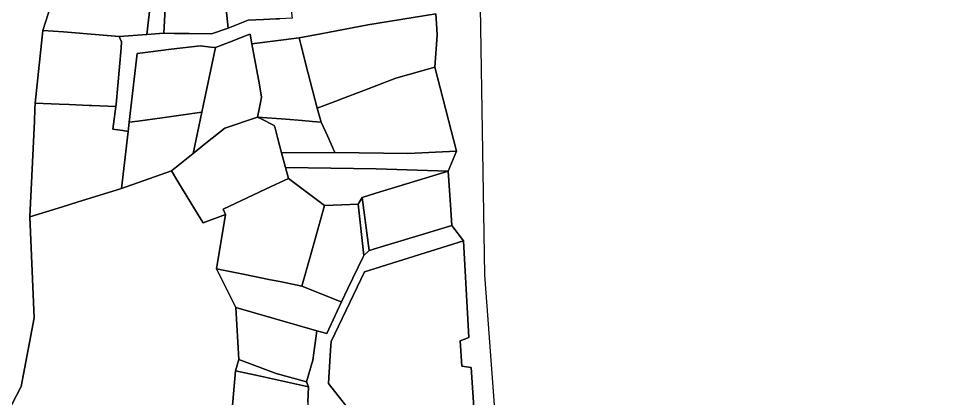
# Model space of a CAD drawing. Header units: inches. Extents: x 469449 to 472390, y 1000542 to 1004361.
# Drawn here: x 472081 to 472390.3, y 1001334.7 to 1001459.7 of the extents above; entities that cross this region are included whole.
import ezdxf

# ---------------------------------------------------------------- set-up
doc = ezdxf.new("R2010")
doc.units = ezdxf.units.IN
doc.header["$MEASUREMENT"] = 0
doc.layers.add('Gulele_10_07_New_Parcel', color=7, linetype='Continuous')

msp = doc.modelspace()

# ---------------------------------------------------------------- linework, layer by layer
at = {"layer": 'Gulele_10_07_New_Parcel'}
for points in [[(472150.72, 1001502.55), (472144.56, 1001500.57), (472134.86, 1001496.44), (472131.76, 1001482.26), (472129.77, 1001476.68), (472129.66, 1001474.64), (472129.5, 1001471.41), (472128.67, 1001454.88), (472123.07, 1001454.49), (472125.46, 1001475.39), (472130.34, 1001490.66), (472127.42, 1001493.46), (472134.11, 1001499.25), (472141.61, 1001503.52), (472142.23, 1001502.42), (472149.39, 1001505.45)], [(472123.07, 1001454.49), (472113.96, 1001453.86), (472108.7, 1001454.28), (472095.64, 1001455.32), (472088.85, 1001455.86), (472097.52, 1001483.03), (472119.54, 1001477.01), (472123.3, 1001475.98), (472124.52, 1001475.64), (472125.46, 1001475.39)], [(472149.86, 1001456.53), (472144.29, 1001454.74), (472137.03, 1001454.8), (472132.2, 1001454.84), (472128.67, 1001454.88), (472129.5, 1001471.41), (472129.66, 1001474.64), (472129.77, 1001476.68), (472131.76, 1001482.26), (472135.77, 1001481.35), (472138.62, 1001480.7), (472141.43, 1001480.06), (472147.45, 1001478.7), (472148.16, 1001472.22), (472148.71, 1001467.15)], [(472156.4, 1001459.21), (472149.86, 1001456.53), (472148.71, 1001467.15), (472148.16, 1001472.22), (472147.45, 1001478.7), (472159.26, 1001481.56), (472164.44, 1001482.81), (472167.88, 1001483.64), (472168.58, 1001477.98), (472169.42, 1001471.25), (472170.16, 1001465.35), (472170.47, 1001462.83), (472170.52, 1001462.41), (472170.84, 1001459.89), (472166.75, 1001459.7), (472165.61, 1001459.64), (472161.43, 1001459.45)], [(472186.17, 1001432.9), (472179.14, 1001430.2), (472176.07, 1001442.1), (472173.72, 1001451.25), (472173.17, 1001453.38), (472180.36, 1001454.76), (472182.63, 1001455.19), (472195.78, 1001457.7), (472218.16, 1001461.32), (472218.5, 1001456.36), (472218.63, 1001454.32), (472217.77, 1001443.72), (472204.97, 1001440.1), (472194.45, 1001436.07), (472186.94, 1001433.19)], [(472112.99, 1001431.57), (472112.92, 1001430.74), (472105.01, 1001431.07), (472104.09, 1001431.11), (472097.48, 1001431.39), (472094.18, 1001431.53), (472086.35, 1001431.86), (472088.85, 1001455.86), (472095.64, 1001455.32), (472108.7, 1001454.28), (472113.96, 1001453.86), (472114.75, 1001452.03), (472114.58, 1001449.99)], [(472142.51, 1001418.67), (472138.34, 1001415.32), (472141.18, 1001428.9), (472145.62, 1001450.17), (472150.28, 1001451.97), (472156.13, 1001454.23), (472157.01, 1001454.57), (472157.62, 1001451.42), (472160.09, 1001437.9), (472160.84, 1001433.82), (472160.49, 1001432.08), (472160.14, 1001430.41), (472159.51, 1001427.3), (472148.68, 1001423.62)], [(472179.14, 1001430.2), (472180.47, 1001425.65), (472177.58, 1001425.87), (472174.16, 1001426.14), (472168.84, 1001426.56), (472159.51, 1001427.3), (472160.14, 1001430.41), (472160.49, 1001432.08), (472160.84, 1001433.82), (472160.09, 1001437.9), (472157.62, 1001451.42), (472173.17, 1001453.38), (472173.72, 1001451.25), (472176.07, 1001442.1)], [(472120.07, 1001425.98), (472117.26, 1001425.59), (472119.43, 1001444.49), (472119.87, 1001448.28), (472123.41, 1001448.71), (472131.1, 1001449.64), (472140.67, 1001450.79), (472144.17, 1001450.35), (472145.62, 1001450.17), (472141.18, 1001428.9), (472128.06, 1001427.08)], [(472224.92, 1001416.06), (472208.95, 1001415.35), (472184.95, 1001415.67), (472182.48, 1001421.16), (472180.47, 1001425.65), (472179.14, 1001430.2), (472186.17, 1001432.9), (472186.94, 1001433.19), (472194.45, 1001436.07), (472204.97, 1001440.1), (472217.77, 1001443.72)], [(472095.3, 1001397.75), (472084.62, 1001394.42), (472086.08, 1001425.94), (472086.26, 1001429.87), (472086.35, 1001431.86), (472094.18, 1001431.53), (472097.48, 1001431.39), (472104.09, 1001431.11), (472105.01, 1001431.07), (472112.92, 1001430.74), (472111.9, 1001423.35), (472115.22, 1001422.85), (472116.92, 1001422.6), (472114.76, 1001403.81), (472100.11, 1001399.25)], [(472131.17, 1001409.55), (472114.76, 1001403.81), (472116.92, 1001422.6), (472117.26, 1001425.59), (472120.07, 1001425.98), (472128.06, 1001427.08), (472141.18, 1001428.9), (472138.34, 1001415.32)], [(472148.91, 1001395.26), (472141.61, 1001392.51), (472140.01, 1001395.12), (472133.3, 1001406.08), (472131.17, 1001409.55), (472138.34, 1001415.32), (472142.51, 1001418.67), (472148.68, 1001423.62), (472159.51, 1001427.3), (472160.63, 1001426.72), (472165.01, 1001424.48), (472165.24, 1001423.63), (472166.06, 1001420.54), (472167.41, 1001415.49), (472168.68, 1001410.71), (472169.64, 1001407.12), (472163.95, 1001404.43), (472148.21, 1001396.98)], [(472168.84, 1001426.56), (472174.16, 1001426.14), (472177.58, 1001425.87), (472180.47, 1001425.65), (472182.48, 1001421.16), (472184.95, 1001415.67), (472167.41, 1001415.49), (472166.06, 1001420.54), (472165.24, 1001423.63), (472165.01, 1001424.48), (472160.63, 1001426.72), (472159.51, 1001427.3)], [(472222.15, 1001409.52), (472198.55, 1001410.23), (472168.68, 1001410.71), (472167.41, 1001415.49), (472184.95, 1001415.67), (472208.95, 1001415.35), (472224.92, 1001416.06)], [(472187.25, 1001398.43), (472181.5, 1001398.22), (472169.64, 1001407.12), (472168.68, 1001410.71), (472198.55, 1001410.23), (472222.15, 1001409.52), (472198.43, 1001402.2), (472193.89, 1001400.8), (472192.6, 1001398.63)], [(472201.21, 1001384.86), (472196.24, 1001383.35), (472193.89, 1001400.8), (472198.43, 1001402.2), (472222.15, 1001409.52), (472222.93, 1001398.38), (472223.41, 1001391.6), (472214.79, 1001388.99)], [(472176.77, 1001381.3), (472174.07, 1001371.63), (472167.32, 1001373.01), (472163.17, 1001373.85), (472158.51, 1001374.79), (472154.77, 1001375.55), (472145.97, 1001377.34), (472148.91, 1001395.26), (472148.21, 1001396.98), (472163.95, 1001404.43), (472169.64, 1001407.12), (472181.5, 1001398.22), (472178.29, 1001386.74)], [(472189.2, 1001370.81), (472187.1, 1001366.44), (472186.16, 1001366.81), (472179.83, 1001369.34), (472175.7, 1001370.98), (472174.92, 1001371.3), (472174.07, 1001371.63), (472176.77, 1001381.3), (472178.29, 1001386.74), (472181.5, 1001398.22), (472187.25, 1001398.43), (472192.6, 1001398.63), (472194.43, 1001381.72), (472194.24, 1001381.32)], [(472196.24, 1001383.35), (472194.43, 1001381.72), (472192.6, 1001398.63), (472193.89, 1001400.8)], [(472229.74, 1001344.89), (472231.88, 1001313.72), (472223.28, 1001313.98), (472211.72, 1001314.33), (472189.79, 1001330.99), (472189.33, 1001331.34), (472184.84, 1001337.02), (472182.81, 1001339.59), (472183.3, 1001346.91), (472183.54, 1001350.57), (472183.73, 1001353.44), (472194.72, 1001376.36), (472225.48, 1001386.01), (472227.2, 1001386.55), (472229.03, 1001354.77), (472226.18, 1001353.65), (472226.69, 1001345.29)], [(472187.1, 1001366.44), (472182.32, 1001355.99), (472178.99, 1001356.94), (472152.39, 1001364.55), (472145.97, 1001377.34), (472154.77, 1001375.55), (472158.51, 1001374.79), (472163.17, 1001373.85), (472167.32, 1001373.01), (472174.07, 1001371.63), (472174.92, 1001371.3), (472175.7, 1001370.98), (472179.83, 1001369.34), (472186.16, 1001366.81)], [(472177.73, 1001347.23), (472175.6, 1001340.1), (472165.62, 1001342.85), (472153.3, 1001347.43), (472152.39, 1001364.55), (472178.99, 1001356.94)], [(472175.6, 1001340.1), (472176.21, 1001338.47), (472170.38, 1001339.76), (472160.46, 1001341.96), (472153.74, 1001343.45), (472152.28, 1001343.77), (472153.3, 1001347.43), (472165.62, 1001342.85)], [(472176.06, 1001333.43), (472175.8, 1001324.31), (472169.6, 1001324.41), (472150.55, 1001324.72), (472152.28, 1001343.77), (472153.74, 1001343.45), (472160.46, 1001341.96), (472170.38, 1001339.76), (472176.21, 1001338.47)]]:
    msp.add_lwpolyline(points, close=True, dxfattribs=at)
for points in [[(472097.52, 1001483.03), (472088.85, 1001455.86), (472086.35, 1001431.86), (472086.26, 1001429.87), (472086.08, 1001425.94), (472084.62, 1001394.42), (472085.99, 1001361.15), (472081.68, 1001338.57), (472070.96, 1001318.11), (472067.76, 1001275.52), (472075.54, 1001248.93), (472087.65, 1001241), (472085.56, 1001223.88), (472071.64, 1001218.5), (472071.22, 1001208.48), (472078.6, 1001202.64), (472076.23, 1001168.48), (472075.81, 1001136.6), (472070.1, 1001115.38), (472081.24, 1001080.03)], [(472232.75, 1001463.52), (472234.19, 1001375.33), (472246.48, 1001209.8), (472250.24, 1001191.59), (472273.22, 1001137.95), (472291.43, 1001087.35), (472302.12, 1001044.85), (472306.17, 1000998.59), (472307.47, 1000965.19), (472310.36, 1000866.6), (472312.67, 1000853.3), (472319.9, 1000826.99), (472352.13, 1000750.8), (472385.08, 1000686.03), (472390.32, 1000679.22), (472200.76, 1000644.61), (472199.07, 1000644.3), (471657.08, 1000542.93), (471653.75, 1000542.33), (471650.07, 1000541.67), (471342.89, 1000998.27), (471292.88, 1001049.45)], [(472218.16, 1001461.32), (472195.78, 1001457.7), (472182.63, 1001455.19), (472180.36, 1001454.76), (472173.17, 1001453.38), (472157.62, 1001451.42), (472157.01, 1001454.57), (472156.13, 1001454.23), (472150.28, 1001451.97), (472145.62, 1001450.17), (472144.17, 1001450.35), (472140.67, 1001450.79), (472131.1, 1001449.64), (472123.41, 1001448.71), (472119.87, 1001448.28), (472119.43, 1001444.49), (472117.26, 1001425.59), (472116.92, 1001422.6), (472115.22, 1001422.85), (472111.9, 1001423.35), (472112.92, 1001430.74), (472112.99, 1001431.57), (472114.58, 1001449.99), (472114.75, 1001452.03), (472113.96, 1001453.86), (472123.07, 1001454.49), (472128.67, 1001454.88), (472132.2, 1001454.84), (472137.03, 1001454.8), (472144.29, 1001454.74), (472149.86, 1001456.53), (472156.4, 1001459.21), (472161.43, 1001459.45), (472165.61, 1001459.64), (472166.75, 1001459.7)], [(472231.88, 1001313.72), (472229.74, 1001344.89), (472226.69, 1001345.29), (472226.18, 1001353.65), (472229.03, 1001354.77), (472227.2, 1001386.55), (472223.41, 1001391.6), (472222.93, 1001398.38), (472222.15, 1001409.52), (472224.92, 1001416.06), (472217.77, 1001443.72), (472218.63, 1001454.32), (472218.5, 1001456.36), (472218.16, 1001461.32)], [(472070.96, 1001318.11), (472081.68, 1001338.57), (472085.99, 1001361.15), (472084.62, 1001394.42), (472095.3, 1001397.75), (472100.11, 1001399.25), (472114.76, 1001403.81), (472131.17, 1001409.55), (472133.3, 1001406.08), (472140.01, 1001395.12), (472141.61, 1001392.51), (472148.91, 1001395.26), (472145.97, 1001377.34), (472152.39, 1001364.55), (472153.3, 1001347.43), (472152.28, 1001343.77), (472150.55, 1001324.72)], [(472176.06, 1001333.43), (472176.21, 1001338.47), (472175.6, 1001340.1), (472177.73, 1001347.23), (472178.99, 1001356.94), (472182.32, 1001355.99), (472187.1, 1001366.44), (472189.2, 1001370.81), (472194.24, 1001381.32), (472194.43, 1001381.72), (472196.24, 1001383.35), (472201.21, 1001384.86), (472214.79, 1001388.99), (472223.41, 1001391.6), (472227.2, 1001386.55), (472225.48, 1001386.01), (472194.72, 1001376.36), (472183.73, 1001353.44), (472183.54, 1001350.57), (472183.3, 1001346.91), (472182.81, 1001339.59), (472184.84, 1001337.02), (472189.33, 1001331.34)]]:
    msp.add_lwpolyline(points, dxfattribs=at)

doc.saveas('drawing.dxf')
